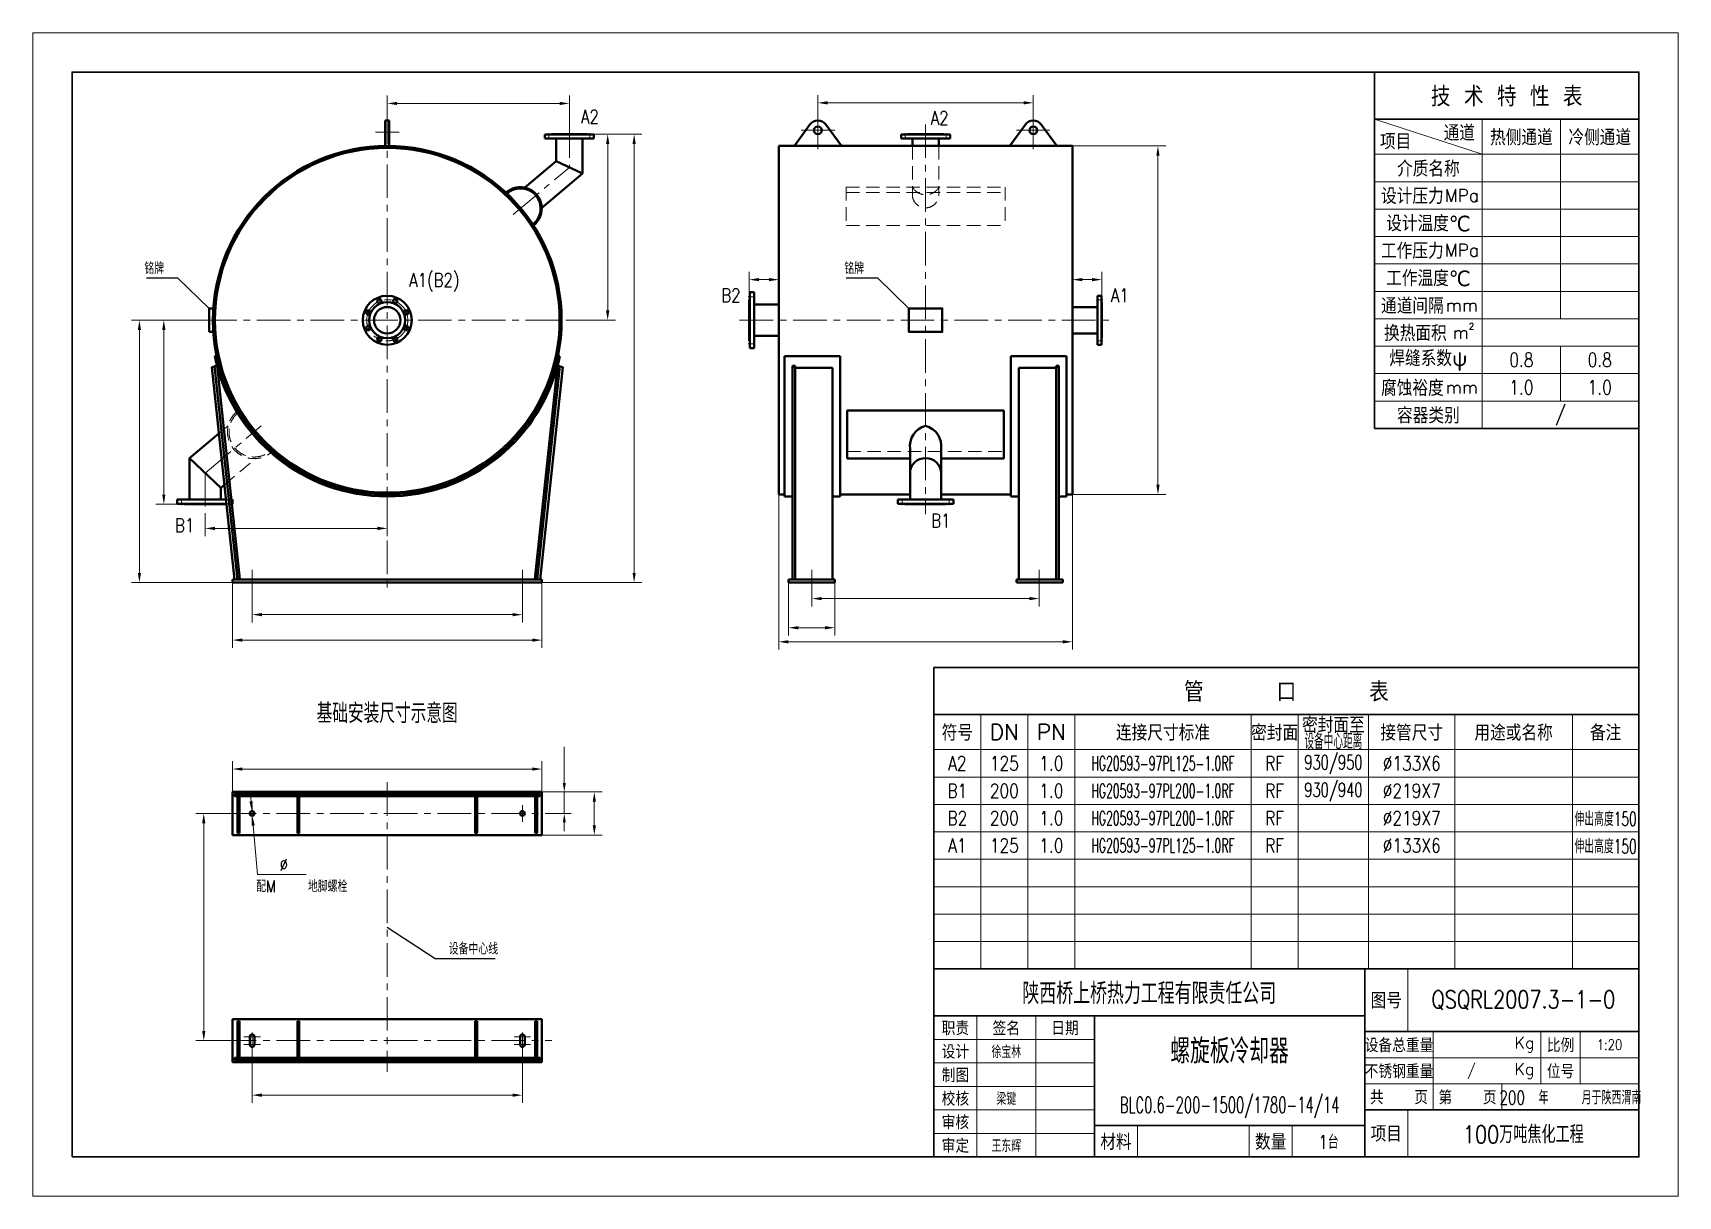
# Model space of a CAD drawing. Header units: millimetres. Extents: x 0 to 8400, y 0 to 5940.
import ezdxf
from ezdxf.enums import TextEntityAlignment as Align

# ---------------------------------------------------------------- set-up
doc = ezdxf.new("R2010")
doc.units = ezdxf.units.MM
doc.header["$LTSCALE"] = 5.4
doc.linetypes.add('CENTER', pattern=[50.8, 31.75, -6.35, 6.35, -6.35])
doc.linetypes.add('DASHED', pattern=[19.05, 12.7, -6.35])
doc.layers.get('0').update_dxf_attribs({"lineweight": 40})
for name, color, linetype, lineweight in [('1', 1, 'Continuous', 9), ('2', 2, 'DASHED', 9), ('3', 3, 'CENTER', 9), ('border', 7, 'Continuous', 30), ('dim', 7, 'Continuous', 13)]:
    doc.layers.add(name, color=color, linetype=linetype, lineweight=lineweight)
doc.styles.get("Standard").update_dxf_attribs({"font": 'romans.shx', "width": 0.8, "bigfont": 'hztxt.shx'})
doc.dimstyles.new('ISO-25', dxfattribs={"dimtxt": 2.5, "dimasz": 2.5, "dimexe": 1.25, "dimexo": 0.625, "dimtad": 1, "dimdsep": 46, "dimtxsty": 'Standard', "dimcen": 2.5, "dimadec": 0, "dimazin": 0, "dimtfac": 1, "dimtmove": 0, "dimatfit": 3, "dimfxl": 0, "dimarcsym": 0})

msp = doc.modelspace()

# ---------------------------------------------------------------- linework, layer by layer
at = {"color": 7}
for p, q in [((1799.3, 5492.7), (1799.3, 5362.7)), ((1799.3, 5492.7), (1819.3, 5492.7)), ((1819.3, 5492.7), (1819.3, 5362.7)), ((3887.8, 5362.7), (3967.4, 5472.2)), ((4127.8, 5362.7), (4048.3, 5472.2)), ((4987.8, 5362.7), (5067.4, 5472.2)), ((5227.8, 5362.7), (5148.3, 5472.2)), ((2671.8, 5400.7), (2671.8, 5284.6)), ((2806.8, 5400.7), (2806.8, 5221.6)), ((4490.3, 5400.7), (4490.3, 5362.7)), ((4625.3, 5400.7), (4625.3, 5362.7)), ((3807.8, 5362.7), (5307.8, 5362.7)), ((3807.8, 5362.7), (3807.8, 3582.7)), ((5307.8, 5362.7), (5307.8, 3582.7)), ((2511.4, 5150), (2671.8, 5284.6)), ((2598.2, 5046.6), (2806.8, 5221.6)), ((2671.8, 5284.6), (2806.8, 5221.6)), ((3807.8, 4552.2), (3681.8, 4552.2)), ((5435.8, 4540.2), (5307.8, 4540.2)), ((3807.8, 4393.2), (3681.8, 4393.2)), ((5435.8, 4405.2), (5307.8, 4405.2)), ((928.4, 4288.5), (938.2, 4290.5)), ((2690.2, 4288.5), (2680.4, 4290.5)), ((3837.8, 4288.5), (4121.8, 4288.5)), ((3837.8, 4288.5), (3837.8, 3572.7)), ((4121.8, 4288.5), (4121.8, 3572.7)), ((5277.8, 4288.5), (4993.8, 4288.5)), ((4993.8, 4288.5), (4993.8, 3572.7)), ((5277.8, 4288.5), (5277.8, 3572.7)), ((913.6, 4232.7), (940, 4239.8)), ((1029.1, 3148.4), (913.6, 4232.7)), ((928, 4238.5), (940, 4239.8)), ((1044.2, 3148.4), (928, 4238.5)), ((1056.2, 3149.7), (940, 4239.8)), ((2562.4, 3149.7), (2678.6, 4239.8)), ((2574.4, 3148.4), (2690.6, 4238.5)), ((2589.4, 3148.4), (2705, 4232.7)), ((2705, 4232.7), (2678.6, 4239.8)), ((2690.6, 4238.5), (2678.6, 4239.8)), ((3877.8, 4239.8), (3877.8, 3148.7)), ((3877.8, 4239.8), (3891.8, 4239.8)), ((3877.8, 4232.7), (3891.8, 4232.7)), ((3891.8, 4239.8), (3891.8, 3148.7)), ((3891.8, 4229.1), (4081.8, 4229.1)), ((4081.8, 4229.1), (4081.8, 3148.7)), ((5223.8, 4229.1), (5033.8, 4229.1)), ((5033.8, 4229.1), (5033.8, 3148.7)), ((5237.8, 4239.8), (5223.8, 4239.8)), ((5223.8, 4239.8), (5223.8, 3148.7)), ((5237.8, 4232.7), (5223.8, 4232.7)), ((5237.8, 4239.8), (5237.8, 3148.7)), ((3877.8, 4011.8), (3877.8, 3766.1)), ((4157.8, 4011.8), (4957.8, 4011.8)), ((4157.8, 4011.8), (4157.8, 3766.1)), ((4957.8, 4011.8), (4957.8, 3766.1)), ((5237.8, 4011.8), (5237.8, 3766.1)), ((799.8, 3768.6), (949.6, 3894.3)), ((4478.3, 3814.9), (4478.3, 3556.7)), ((4637.3, 3814.9), (4637.3, 3556.7)), ((799.8, 3768.6), (799.8, 3556.7)), ((799.8, 3768.6), (958.8, 3616.1)), ((4157.8, 3766.1), (4478.3, 3766.1)), ((4637.3, 3766.1), (4957.8, 3766.1)), ((958.8, 3616.1), (977.6, 3631.9)), ((958.8, 3616.1), (958.8, 3556.7)), ((3807.8, 3582.7), (3837.8, 3582.7)), ((3837.8, 3572.7), (3877.8, 3572.7)), ((4081.8, 3572.7), (4121.8, 3572.7)), ((4121.8, 3582.7), (4478.3, 3582.7)), ((4637.3, 3582.7), (4993.8, 3582.7)), ((5033.8, 3572.7), (4993.8, 3572.7)), ((5277.8, 3572.7), (5237.8, 3572.7)), ((5277.8, 3582.7), (5307.8, 3582.7)), ((2599.3, 3148.4), (1019.3, 3148.4)), ((1019.3, 3148.4), (1019.3, 3132.7)), ((2599.3, 3132.7), (1019.3, 3132.7)), ((1044.2, 3148.4), (1056.2, 3149.7)), ((2599.3, 3148.4), (2599.3, 3132.7)), ((4093.8, 3148.7), (3857.8, 3148.7)), ((3857.8, 3148.7), (3857.8, 3132.7)), ((4093.8, 3132.7), (3857.8, 3132.7)), ((4093.8, 3148.7), (4093.8, 3132.7)), ((5021.8, 3148.7), (5257.8, 3148.7)), ((5021.8, 3148.7), (5021.8, 3132.7)), ((5021.8, 3132.7), (5257.8, 3132.7)), ((5257.8, 3148.7), (5257.8, 3132.7)), ((2599.3, 2063.8), (1019.3, 2063.8)), ((1019.3, 1843.8), (1019.3, 2063.8)), ((2589.3, 2053.8), (1029.3, 2053.8)), ((1029.3, 2041.8), (1029.3, 2053.8)), ((2589.3, 2041.8), (1029.3, 2041.8)), ((1044.3, 1853.8), (1044.3, 2041.8)), ((1054.3, 1853.8), (1054.3, 2041.8)), ((1350.3, 1853.8), (1350.3, 2041.8)), ((1360.3, 1853.8), (1360.3, 2041.8)), ((2258.3, 1853.8), (2258.3, 2041.8)), ((2268.3, 1853.8), (2268.3, 2041.8)), ((2564.3, 1853.8), (2564.3, 2041.8)), ((2574.3, 1853.8), (2574.3, 2041.8)), ((2589.3, 2041.8), (2589.3, 2053.8)), ((2599.3, 1843.8), (2599.3, 2063.8)), ((1054.3, 1853.8), (1044.3, 1853.8)), ((1360.3, 1853.8), (1350.3, 1853.8)), ((2268.3, 1853.8), (2258.3, 1853.8)), ((2574.3, 1853.8), (2564.3, 1853.8)), ((2599.3, 1843.8), (1019.3, 1843.8)), ((1019.3, 903.8), (1019.3, 683.8)), ((2599.3, 903.8), (1019.3, 903.8)), ((1044.3, 893.8), (1044.3, 705.8)), ((1054.3, 893.8), (1044.3, 893.8)), ((1054.3, 893.8), (1054.3, 705.8)), ((1350.3, 893.8), (1350.3, 705.8)), ((1360.3, 893.8), (1350.3, 893.8)), ((1360.3, 893.8), (1360.3, 705.8)), ((2258.3, 893.8), (2258.3, 705.8)), ((2268.3, 893.8), (2258.3, 893.8)), ((2268.3, 893.8), (2268.3, 705.8)), ((2574.3, 893.8), (2564.3, 893.8)), ((2564.3, 893.8), (2564.3, 705.8)), ((2574.3, 893.8), (2574.3, 705.8)), ((2599.3, 903.8), (2599.3, 683.8)), ((1107.3, 813.8), (1107.3, 773.8)), ((1131.3, 813.8), (1131.3, 773.8)), ((2487.3, 813.8), (2487.3, 773.8)), ((2511.3, 813.8), (2511.3, 773.8)), ((2599.3, 683.8), (1019.3, 683.8)), ((1029.3, 705.8), (1029.3, 693.8)), ((2589.3, 705.8), (1029.3, 705.8)), ((2589.3, 693.8), (1029.3, 693.8)), ((2589.3, 705.8), (2589.3, 693.8))]:
    msp.add_line(p, q, dxfattribs=at)
at = {"color": 7, "linetype": 'Continuous'}
for p, q in [((2614.3, 5420.7), (2614.3, 5400.7)), ((2614.3, 5420.7), (2864.3, 5420.7)), ((2614.3, 5400.7), (2864.3, 5400.7)), ((2831.3, 5422.7), (2647.3, 5422.7)), ((2647.3, 5420.7), (2647.3, 5422.7)), ((2831.3, 5420.7), (2831.3, 5422.7)), ((2864.3, 5400.7), (2864.3, 5420.7)), ((4432.8, 5420.7), (4682.8, 5420.7)), ((4432.8, 5420.7), (4432.8, 5400.7)), ((4432.8, 5400.7), (4682.8, 5400.7)), ((4649.8, 5422.7), (4465.8, 5422.7)), ((4465.8, 5420.7), (4465.8, 5422.7)), ((4649.8, 5420.7), (4649.8, 5422.7)), ((4682.8, 5400.7), (4682.8, 5420.7)), ((3657.8, 4578.2), (3657.8, 4367.2)), ((3659.8, 4578.2), (3657.8, 4578.2)), ((3659.8, 4615.2), (3659.8, 4330.2)), ((3681.8, 4615.2), (3659.8, 4615.2)), ((3681.8, 4330.2), (3681.8, 4615.2)), ((5435.8, 4597.7), (5435.8, 4347.7)), ((5455.8, 4597.7), (5435.8, 4597.7)), ((5455.8, 4597.7), (5455.8, 4347.7)), ((5455.8, 4564.7), (5457.8, 4564.7)), ((5457.8, 4380.7), (5457.8, 4564.7)), ((5455.8, 4380.7), (5457.8, 4380.7)), ((3659.8, 4367.2), (3657.8, 4367.2)), ((3659.8, 4330.2), (3681.8, 4330.2)), ((5435.8, 4347.7), (5455.8, 4347.7)), ((736.8, 3556.7), (736.8, 3534.7)), ((985.6, 3556.7), (736.8, 3556.7)), ((736.8, 3534.7), (988, 3534.7)), ((773.8, 3534.7), (773.8, 3532.7)), ((773.8, 3532.7), (984.8, 3532.7)), ((984.8, 3534.7), (984.8, 3532.7)), ((4700.3, 3556.7), (4415.3, 3556.7)), ((4415.3, 3556.7), (4415.3, 3534.7)), ((4415.3, 3534.7), (4700.3, 3534.7)), ((4452.3, 3534.7), (4452.3, 3532.7)), ((4452.3, 3532.7), (4663.3, 3532.7)), ((4663.3, 3534.7), (4663.3, 3532.7)), ((4700.3, 3534.7), (4700.3, 3556.7))]:
    msp.add_line(p, q, dxfattribs=at)
for p, q in [((899.3, 4412.7), (899.3, 4532.7)), ((921.3, 4532.7), (899.3, 4532.7)), ((921.3, 4412.7), (899.3, 4412.7))]:
    msp.add_line(p, q)
msp.add_lwpolyline([(4472.8, 4532.7), (4642.8, 4532.7), (4642.8, 4412.7), (4472.8, 4412.7)], close=True)
at = {"color": 7}
for centre, radius in [((4007.8, 5442.7), 20), ((5107.8, 5442.7), 20), ((1809.3, 4472.7), 890), ((1809.3, 4472.7), 880), ((1809.3, 4472.7), 125), ((1809.3, 4472.7), 92), ((1809.3, 4472.7), 67.5), ((1769.1, 4569.8), 11), ((1849.5, 4569.8), 11), ((1712.3, 4512.9), 11), ((1906.3, 4512.9), 11), ((1712.3, 4432.6), 11), ((1769.1, 4375.7), 11), ((1849.5, 4375.7), 11), ((1906.3, 4432.6), 11), ((1119.3, 1953.8), 12), ((2499.3, 1953.8), 12)]:
    msp.add_circle(centre, radius, dxfattribs=at)
for centre, radius, start, end in [((4007.8, 5442.7), 50, 36.02508, 143.97492), ((5107.8, 5442.7), 50, 36.02508, 143.97492), ((2488.7, 5042.9), 109.5, 308.05638, 131.94362), ((2488.7, 5042.9), 103.5, 308.34269, 131.65731), ((1809.3, 4472.7), 900, 191.81526, 348.18474), ((4586.7, 3828.7), 109.3, 105.33953, 187.2742), ((4528.9, 3828.7), 109.3, 352.7258, 74.66047), ((1119.3, 813.8), 12, 0, 180), ((1119.3, 773.8), 12, 180, 0), ((2499.3, 813.8), 12, 0, 180), ((2499.3, 773.8), 12, 180, 360)]:
    msp.add_arc(centre, radius, start, end, dxfattribs=at)
msp.add_ellipse((4557.8, 3692.4), major_axis=(-79.5, 0), ratio=0.958914, start_param=3.141593, end_param=6.283185, dxfattribs=at)
at = {"layer": '1', "color": 7, "linetype": 'Continuous'}
for p, q in [((8200, 5740), (6850, 5740)), ((8200, 5740), (6850, 5740)), ((8200, 5740), (8200, 200)), ((6850, 5500), (7400, 5320)), ((7400, 5500), (7400, 3920)), ((7800, 5500), (7800, 4480)), ((6850, 5320), (8200, 5320)), ((6850, 5180), (8200, 5180)), ((6850, 5040), (8200, 5040)), ((6850, 4900), (8200, 4900)), ((6850, 4760), (8200, 4760)), ((6850, 4620), (8200, 4620)), ((6850, 4480), (8200, 4480)), ((6850, 4340), (8200, 4340)), ((7800, 4340), (7800, 4060)), ((6850, 4200), (8200, 4200)), ((6850, 4060), (8200, 4060)), ((4840, 2460), (4840, 1160)), ((5080, 2460), (5080, 1160)), ((5320, 2460), (5320, 1160)), ((6220, 2460), (6220, 1160)), ((6460, 2460), (6460, 1160)), ((6820, 2460), (6820, 1160)), ((7260, 2460), (7260, 1160)), ((7860, 2460), (7860, 1160)), ((4600, 2280), (8200, 2280)), ((4600, 2140), (8200, 2140)), ((4600, 2000), (8200, 2000)), ((4600, 1860), (8200, 1860)), ((4600, 1720), (8200, 1720)), ((4600, 1580), (8200, 1580)), ((4600, 1440), (8200, 1440)), ((4600, 1300), (8200, 1300)), ((7020, 1160), (7020, 840)), ((4820, 920), (4820, 200)), ((5120, 920), (5120, 200)), ((5420, 800), (4600, 800)), ((7150, 840), (7150, 440)), ((7700, 840), (7700, 573.3)), ((7900, 840), (7900, 573.3)), ((5420, 680), (4600, 680)), ((8200, 706.7), (6800, 706.7)), ((5420, 560), (4600, 560)), ((8200, 573.3), (6800, 573.3)), ((7500, 573.3), (7500, 440)), ((5420, 440), (4600, 440)), ((7020, 440), (7020, 200)), ((5640, 360), (5640, 200)), ((6210, 200), (6210, 360)), ((6430, 200), (6430, 360)), ((5420, 320), (4600, 320)), ((8200, 200), (4600, 200))]:
    msp.add_line(p, q, dxfattribs=at)
at = {"layer": '2', "color": 7}
for p, q in [((4490.3, 5362.7), (4490.3, 5113.3)), ((4625.3, 5362.7), (4625.3, 5113.3)), ((4151.8, 5152.4), (4963.8, 5152.4)), ((4151.8, 5152.4), (4151.8, 4956.7)), ((4151.8, 5124.3), (4963.8, 5124.3)), ((4963.8, 5152.4), (4963.8, 4956.7)), ((4151.8, 4956.7), (4963.8, 4956.7)), ((949.6, 3894.3), (997, 3934.1)), ((4157.8, 3803), (4957.8, 3803)), ((977.6, 3631.9), (1137.8, 3766.4))]:
    msp.add_line(p, q, dxfattribs=at)
at = {"layer": '2', "color": 7, "linetype": 'Continuous'}
for p, q in [((1021.8, 3556.7), (985.6, 3556.7)), ((988, 3534.7), (1021.8, 3534.7)), ((1021.8, 3534.7), (1021.8, 3556.7))]:
    msp.add_line(p, q, dxfattribs=at)
at = {"layer": '2', "color": 7}
for centre, radius, start, end in [((4558.5, 5192.3), 79, 210.3406, 327.64752), ((4557.8, 5114.1), 67.5, 180.70743, 359.29257), ((1129.8, 3902.6), 136.5, 126.86792, 313.13208), ((1129.8, 3902.6), 128.5, 127.20635, 312.79365)]:
    msp.add_arc(centre, radius, start, end, dxfattribs=at)
at = {"layer": '3', "color": 7}
for p, q in [((1809.3, 5542.7), (1809.3, 3082.7)), ((2739.3, 5472.7), (2739.3, 5253.1)), ((4007.8, 5517.7), (4007.8, 5344.6)), ((4557.8, 5472.7), (4557.8, 3482.7)), ((5107.8, 5517.7), (5107.8, 5344.6)), ((1749.3, 5432.7), (1869.3, 5432.7)), ((4094.1, 5442.7), (3921.6, 5442.7)), ((5021.6, 5442.7), (5194.1, 5442.7)), ((2452.8, 5012.7), (2739.3, 5253.1)), ((1763.7, 4582.9), (1774.1, 4557.7)), ((1854.9, 4582.9), (1844.5, 4557.7)), ((869.3, 4472.7), (2749.3, 4472.7)), ((1699.1, 4518.4), (1724.3, 4508)), ((1919.5, 4518.4), (1894.3, 4508)), ((3607.8, 4472.7), (5507.8, 4472.7)), ((1699.1, 4427.1), (1724.3, 4437.5)), ((1763.7, 4362.6), (1774.1, 4387.7)), ((1854.9, 4362.6), (1844.5, 4387.7)), ((1919.5, 4427.1), (1894.3, 4437.5)), ((879.3, 3692.4), (1165.8, 3932.8)), ((879.3, 3692.4), (879.3, 3482.7)), ((1119.3, 3197.3), (1119.3, 3083.8)), ((2499.3, 3197.3), (2499.3, 3083.8)), ((3977.8, 3198.7), (3977.8, 3082.7)), ((5137.8, 3198.7), (5137.8, 3082.7)), ((1809.3, 2113.8), (1809.3, 633.8)), ((969.3, 1953.8), (2649.3, 1953.8)), ((1119.3, 1911.8), (1119.3, 1995.8)), ((2499.3, 1911.8), (2499.3, 1995.8)), ((969.3, 793.8), (2649.3, 793.8)), ((1077.3, 813.8), (1161.3, 813.8)), ((1077.3, 773.8), (1161.3, 773.8)), ((1119.3, 835.8), (1119.3, 751.8)), ((2541.3, 813.8), (2457.3, 813.8)), ((2541.3, 773.8), (2457.3, 773.8)), ((2499.3, 835.8), (2499.3, 751.8))]:
    msp.add_line(p, q, dxfattribs=at)
at = {"layer": '3', "color": 7, "linetype": 'Continuous'}
for p, q in [((2634.3, 5395.7), (2634.3, 5427.7)), ((2844.3, 5395.7), (2844.3, 5427.7)), ((4452.8, 5395.7), (4452.8, 5427.7)), ((4662.8, 5395.7), (4662.8, 5427.7)), ((3686.8, 4592.7), (3652.8, 4592.7)), ((5430.8, 4577.7), (5462.8, 4577.7)), ((3686.8, 4352.7), (3652.8, 4352.7)), ((5430.8, 4367.7), (5462.8, 4367.7)), ((759.3, 3561.7), (759.3, 3527.7)), ((999.3, 3561.7), (999.3, 3527.7)), ((4437.8, 3561.7), (4437.8, 3527.7)), ((4677.8, 3561.7), (4677.8, 3527.7))]:
    msp.add_line(p, q, dxfattribs=at)
at = {"layer": '3', "color": 7}
msp.add_circle((1809.3, 4472.7), 105, dxfattribs=at)
at = {"layer": 'border', "color": 7, "linetype": 'Continuous'}
for p, q in [((6850, 5740), (6850, 3920)), ((6850, 5500), (8200, 5500)), ((6850, 3920), (8200, 3920)), ((4600, 2700), (4600, 1160)), ((8200, 2700), (4600, 2700)), ((4600, 2460), (8200, 2460)), ((8200, 1160), (4600, 1160)), ((4600, 1160), (4600, 200)), ((6800, 1160), (6800, 200)), ((6800, 920), (4600, 920)), ((5420, 920), (5420, 200)), ((8200, 840), (6800, 840)), ((8200, 440), (6800, 440)), ((6800, 360), (5420, 360))]:
    msp.add_line(p, q, dxfattribs=at)
msp.add_lwpolyline([(200, 200), (8200, 200), (8200, 5740), (200, 5740)], close=True, dxfattribs=at)
at = {"layer": 'dim', "color": 7}
for p, q in [((1809.3, 5542.7), (1809.3, 5619.7)), ((1859.3, 5579.7), (2689.3, 5579.7)), ((2739.3, 5472.7), (2739.3, 5619.7)), ((4007.8, 5517.7), (4007.8, 5622.8)), ((4057.8, 5582.8), (5057.8, 5582.8)), ((5107.8, 5517.7), (5107.8, 5622.8)), ((2831.3, 5422.7), (2974.7, 5422.7)), ((2831.3, 5422.7), (3109.8, 5422.7)), ((2934.7, 4522.7), (2934.7, 5372.7)), ((3069.8, 3182.7), (3069.8, 5372.7)), ((5307.8, 5362.7), (5784.3, 5362.7)), ((5744.3, 3632.7), (5744.3, 5312.7)), ((3657.8, 4578.2), (3657.8, 4720)), ((3807.8, 4552.2), (3807.8, 4720)), ((5307.8, 4540.2), (5307.8, 4720)), ((5457.8, 4564.7), (5457.8, 4720)), ((3757.8, 4680), (3707.8, 4680)), ((5357.8, 4680), (5407.8, 4680)), ((869.3, 4472.7), (503.8, 4472.7)), ((869.3, 4472.7), (628.4, 4472.7)), ((2749.3, 4472.7), (2974.7, 4472.7)), ((543.8, 4422.7), (543.8, 3182.7)), ((668.4, 4422.7), (668.4, 3582.7)), ((773.8, 3532.7), (628.4, 3532.7)), ((3807.8, 3582.7), (3807.8, 2790.6)), ((5307.8, 3582.7), (5307.8, 2790.6)), ((5307.8, 3582.7), (5784.3, 3582.7)), ((879.3, 3482.7), (879.3, 3369.7)), ((1809.3, 3482.7), (1809.3, 3369.7)), ((929.3, 3409.7), (1759.3, 3409.7)), ((1019.3, 3132.7), (503.8, 3132.7)), ((1019.3, 3132.7), (1019.3, 2799.3)), ((2599.3, 3132.7), (2599.3, 2799.3)), ((2599.3, 3132.7), (3109.8, 3132.7)), ((3857.8, 3132.7), (3857.8, 2862.4)), ((4093.8, 3132.7), (4093.8, 2862.4)), ((1119.3, 3083.8), (1119.3, 2929.2)), ((2499.3, 3083.8), (2499.3, 2929.2)), ((3977.8, 3082.7), (3977.8, 3011.2)), ((4027.8, 3051.2), (5087.8, 3051.2)), ((5137.8, 3082.7), (5137.8, 3011.2)), ((1169.3, 2969.2), (2449.3, 2969.2)), ((3907.8, 2902.4), (4043.8, 2902.4)), ((1069.3, 2839.3), (2549.3, 2839.3)), ((3857.8, 2830.6), (5257.8, 2830.6)), ((1019.3, 2063.8), (1019.3, 2220.8)), ((2599.3, 2063.8), (2599.3, 2220.8)), ((1069.3, 2180.8), (2549.3, 2180.8)), ((1113.8, 2015.5), (1109.3, 2065.3)), ((2599.3, 2063.8), (2906.5, 2063.8)), ((969.3, 1953.8), (832.4, 1953.8)), ((1118.2, 1965.7), (1120.4, 1941.8)), ((2866.5, 2013.8), (2866.5, 1893.8)), ((872.4, 843.8), (872.4, 1903.8)), ((1124.8, 1892), (1147.3, 1642.2)), ((2599.3, 1843.8), (2906.5, 1843.8)), ((1147.3, 1642.2), (1395.8, 1642.2)), ((969.3, 793.8), (832.4, 793.8)), ((1119.3, 751.8), (1119.3, 475.5)), ((2499.3, 751.8), (2499.3, 475.5)), ((1169.3, 515.5), (2449.3, 515.5))]:
    msp.add_line(p, q, dxfattribs=at)
at = {"layer": 'dim'}
for p, q in [((2713.1, 2108.8), (2713.1, 2294.7)), ((2599.3, 2063.8), (2749.1, 2063.8)), ((2713.1, 1953.8), (2713.1, 2063.8)), ((2649.3, 1953.8), (2749.1, 1953.8)), ((2713.1, 1908.8), (2713.1, 1863.8))]:
    msp.add_line(p, q, dxfattribs=at)
msp.add_lwpolyline([(0, 0), (8400, 0), (8400, 5940), (0, 5940)], close=True, dxfattribs=at)
at = {"layer": 'dim', "color": 7}
for points in [[(1859.3, 5588), (1859.3, 5571.4), (1809.3, 5579.7)], [(2689.3, 5588), (2689.3, 5571.4), (2739.3, 5579.7)], [(4057.8, 5591.2), (4057.8, 5574.5), (4007.8, 5582.8)], [(5057.8, 5591.2), (5057.8, 5574.5), (5107.8, 5582.8)], [(2926.3, 5372.7), (2943, 5372.7), (2934.7, 5422.7)], [(3061.5, 5372.7), (3078.1, 5372.7), (3069.8, 5422.7)], [(5735.9, 5312.7), (5752.6, 5312.7), (5744.3, 5362.7)], [(3707.8, 4688.4), (3707.8, 4671.7), (3657.8, 4680)], [(3757.8, 4688.4), (3757.8, 4671.7), (3807.8, 4680)], [(5357.8, 4688.4), (5357.8, 4671.7), (5307.8, 4680)], [(5407.8, 4688.4), (5407.8, 4671.7), (5457.8, 4680)], [(535.5, 4422.7), (552.2, 4422.7), (543.8, 4472.7)], [(660, 4422.7), (676.7, 4422.7), (668.4, 4472.7)], [(2926.3, 4522.7), (2943, 4522.7), (2934.7, 4472.7)], [(5735.9, 3632.7), (5752.6, 3632.7), (5744.3, 3582.7)], [(660, 3582.7), (676.7, 3582.7), (668.4, 3532.7)], [(929.3, 3418), (929.3, 3401.4), (879.3, 3409.7)], [(1759.3, 3418), (1759.3, 3401.4), (1809.3, 3409.7)], [(535.5, 3182.7), (552.2, 3182.7), (543.8, 3132.7)], [(3061.5, 3182.7), (3078.1, 3182.7), (3069.8, 3132.7)], [(4027.8, 3059.6), (4027.8, 3042.9), (3977.8, 3051.2)], [(5087.8, 3059.6), (5087.8, 3042.9), (5137.8, 3051.2)], [(1169.3, 2977.5), (1169.3, 2960.9), (1119.3, 2969.2)], [(2449.3, 2977.5), (2449.3, 2960.9), (2499.3, 2969.2)], [(3907.8, 2910.7), (3907.8, 2894), (3857.8, 2902.4)], [(4043.8, 2910.7), (4043.8, 2894), (4093.8, 2902.4)], [(1069.3, 2847.6), (1069.3, 2831), (1019.3, 2839.3)], [(2549.3, 2847.6), (2549.3, 2831), (2599.3, 2839.3)], [(3857.8, 2838.9), (3857.8, 2822.3), (3807.8, 2830.6)], [(5257.8, 2838.9), (5257.8, 2822.3), (5307.8, 2830.6)], [(1069.3, 2189.1), (1069.3, 2172.5), (1019.3, 2180.8)], [(2549.3, 2189.1), (2549.3, 2172.5), (2599.3, 2180.8)], [(1122.1, 2016.3), (1105.5, 2014.8), (1118.2, 1965.7)], [(2858.1, 2013.8), (2874.8, 2013.8), (2866.5, 2063.8)], [(864, 1903.8), (880.7, 1903.8), (872.4, 1953.8)], [(1133.1, 1892.8), (1116.5, 1891.3), (1120.4, 1941.8)], [(2858.1, 1893.8), (2874.8, 1893.8), (2866.5, 1843.8)], [(864, 843.8), (880.7, 843.8), (872.4, 793.8)], [(1169.3, 523.8), (1169.3, 507.1), (1119.3, 515.5)], [(2449.3, 523.8), (2449.3, 507.1), (2499.3, 515.5)]]:
    msp.add_solid(points, dxfattribs=at)
at = {"layer": 'dim'}
for points in [[(2705.6, 2108.8), (2720.6, 2108.8), (2713.1, 2063.8)], [(2705.6, 1908.8), (2720.6, 1908.8), (2713.1, 1953.8)]]:
    msp.add_solid(points, dxfattribs=at)

# ---------------------------------------------------------------- texts
at = {"layer": '1', "color": 7, "linetype": 'Continuous'}
for s, height, p in [('技 术 特 性 表', 100, (7525, 5620)), ('通道', 80, (7282.8, 5433.1)), ('项目', 80, (6957.9, 5386.8)), ('热侧通道', 80, (7600, 5410)), ('冷侧通道', 80, (8000, 5410)), ('介质名称', 80, (7125, 5250)), ('设计压力', 80, (7043.3, 5110)), ('MPa', 64, (7295.9, 5110)), ('设计温度℃', 80, (7125, 4970)), ('工作压力', 80, (7043.3, 4830)), ('MPa', 64, (7295.9, 4830)), ('工作温度℃', 80, (7125, 4690)), ('通道间隔', 80, (7043.3, 4550)), ('mm', 64, (7295.9, 4550)), ('换热面积', 80, (7058.8, 4410)), ('2', 32, (7345.2, 4442)), ('m', 64, (7289.7, 4410)), ('焊缝系数ψ', 80, (7125, 4270)), ('腐蚀裕度', 80, (7043.3, 4130)), ('mm', 64, (7295.9, 4130)), ('容器类别', 80, (7125, 3990)), ('管     口     表', 100, (6400, 2580)), ('密封面至', 80, (6640, 2409.6)), ('符号', 80, (4720, 2370)), ('DN', 80, (4960, 2370)), ('PN', 80, (5200, 2370)), ('连接尺寸标准', 80, (5770, 2370)), ('密封面', 80, (6340, 2370)), ('接管尺寸', 80, (7040, 2370)), ('用途或名称', 80, (7560, 2370)), ('备注', 80, (8030, 2370)), ('备注', 80, (8030, 2370)), ('图号', 80, (6910, 1000)), ('职责', 70, (4710, 860)), ('签名', 70, (4970, 860)), ('日期', 70, (5270, 860)), ('设计', 70, (4710, 740)), ('设备总重量', 70, (6975, 773.3)), ('Kg', 59.5, (7615.8, 773.3)), ('比例', 70, (7800, 773.3)), ('不锈钢重量', 70, (6975, 640)), ('Kg', 59.5, (7615.5, 639.3)), ('位号', 70, (7800, 640)), ('制图', 70, (4710, 620)), ('校核', 70, (4710, 500)), ('共   页', 70, (6975, 506.7)), ('第   页', 70, (7325, 506.7)), ('审核', 70, (4710, 380)), ('项目', 80, (6910, 320)), ('审定', 70, (4710, 260)), ('材料', 80, (5530, 280)), ('数量', 80, (6320, 280))]:
    msp.add_text(s, height=height, dxfattribs=at).set_placement(p, align=Align.MIDDLE)
for s, height, width, p in [('设备中心距离', 80, 0.613691, (6640, 2326.5)), ('200  年    月于陕西渭南', 70, 0.725369, (7850, 506.7))]:
    msp.add_text(s, height=height, dxfattribs=dict(at, width=width)).set_placement(p, align=Align.MIDDLE)
at = {"layer": 'dim', "color": 0}
for s, height, width, p in [('0.8', 72, 0.8, (7600, 4270)), ('0.8', 72, 0.8, (8000, 4270)), ('1.0', 72, 0.8, (7600, 4130)), ('1.0', 72, 0.8, (8000, 4130)), ('/', 72, 0.8, (7800, 3990)), ('A2', 72, 0.8, (4720, 2210)), ('125', 72, 0.8, (4960, 2210)), ('1.0', 72, 0.8, (5200, 2210)), ('HG20593-97PL125-1.0RF', 72, 0.561164, (5770, 2210)), ('RF', 72, 0.8, (6340, 2210)), ('930/950', 72, 0.679856, (6640, 2210)), ('%%c133X6', 72, 0.8, (7040, 2210)), ('B1', 72, 0.8, (4720, 2070)), ('200', 72, 0.8, (4960, 2070)), ('1.0', 72, 0.8, (5200, 2070)), ('HG20593-97PL200-1.0RF', 72, 0.561164, (5770, 2070)), ('RF', 72, 0.8, (6340, 2070)), ('930/940', 72, 0.679856, (6640, 2070)), ('%%c219X7', 72, 0.8, (7040, 2070)), ('B2', 72, 0.8, (4720, 1930)), ('200', 72, 0.8, (4960, 1930)), ('1.0', 72, 0.8, (5200, 1930)), ('HG20593-97PL200-1.0RF', 72, 0.561164, (5770, 1930)), ('RF', 72, 0.8, (6340, 1930)), ('%%c219X7', 72, 0.8, (7040, 1930)), ('伸出高度150', 72, 0.632979, (8030, 1930)), ('A1', 72, 0.8, (4720, 1790)), ('125', 72, 0.8, (4960, 1790)), ('1.0', 72, 0.8, (5200, 1790)), ('HG20593-97PL125-1.0RF', 72, 0.561164, (5770, 1790)), ('RF', 72, 0.8, (6340, 1790)), ('%%c133X6', 72, 0.8, (7040, 1790)), ('伸出高度150', 72, 0.632979, (8030, 1790)), ('陕西桥上桥热力工程有限责任公司', 108, 0.8, (5700, 1040)), ('QSQRL2007.3-1-0', 90, 0.8, (7610, 1000)), ('徐宝林', 63, 0.8, (4970, 740)), ('螺旋板冷却器', 126, 0.8, (6110, 746.7)), ('1:20', 54, 0.8, (8050, 773.3)), ('/', 54, 0.8, (7344.8, 640)), ('梁键', 63, 0.8, (4970, 500)), ('BLC0.6-200-1500/1780-14/14', 81, 0.608696, (6110, 460)), ('100万吨焦化工程', 90, 0.8, (7610, 320)), ('王东辉', 63, 0.8, (4970, 260))]:
    msp.add_text(s, height=height, dxfattribs=dict(at, width=width)).set_placement(p, align=Align.MIDDLE)
at = {"layer": 'dim', "color": 7, "linetype": 'Continuous', "width": 0.8}
msp.add_text('1台', height=70, dxfattribs=at).set_placement((6615, 280), align=Align.MIDDLE)
at = {"layer": 'dim', "color": 7, "width": 836.385, "attachment_point": 1}
for s, insert, char_height in [('A2', (2798.5, 5547.2), 70), ('A2', (4584, 5540.4), 70), ('A1(B2)', (1921, 4712.8), 70), ('B2', (3514.8, 4635.1), 70), ('A1', (5503.7, 4635.1), 70), ('B1', (725.5, 3460.3), 70), ('B1', (4586.4, 3484.8), 70), ('基础安装尺寸示意图', (1448.7, 2515.5), 100), ('配M     地脚螺栓', (1139.9, 1612.3), 60)]:
    msp.add_mtext(s, dxfattribs=dict(at, insert=insert, char_height=char_height))
at = {"layer": 'dim', "color": 7, "char_height": 60}
for s, insert, attachment_point in [('铭牌', (670, 4737.9), 6), ('∅', (1281.5, 1692.2), 5), ('设备中心线', (2123.2, 1263.1), 4)]:
    msp.add_mtext(s, dxfattribs=dict(at, insert=insert, attachment_point=attachment_point))
at = {"layer": 'dim', "insert": (4243.5, 4737.9), "char_height": 60, "attachment_point": 6}
msp.add_mtext('铭牌', dxfattribs=at)

# ---------------------------------------------------------------- leaders
at = {"layer": 'dim', "color": 7, "annotation_type": 0, "has_hookline": 1}
for points, hookline_direction, text_width in [([(899.3, 4532.7), (740, 4687.9), (690, 4687.9)], 1, 90.7), ([(1809.3, 1373.8), (2053.2, 1213.1), (2103.2, 1213.1)], 0, 236.6)]:
    msp.add_leader(points, dimstyle='ISO-25', override={"dimscale": 20, "dimtxt": 3, "dimexe": 2, "dimexo": 0, "dimgap": 1, "dimtad": 1, "dimdec": 6, "dimtdec": 6, "dimatfit": 0, "dimldrblk": 'None', "dimtvp": 0.750038}, dxfattribs=dict(at, hookline_direction=hookline_direction, text_width=text_width))
at = {"layer": 'dim', "annotation_type": 0, "has_hookline": 1, "hookline_direction": 1, "text_width": 90.7}
msp.add_leader([(4472.8, 4532.7), (4313.5, 4687.9), (4263.5, 4687.9)], dimstyle='ISO-25', override={"dimscale": 20, "dimtxt": 3, "dimexe": 2, "dimexo": 0, "dimgap": 1, "dimtad": 1, "dimdec": 6, "dimtdec": 6, "dimatfit": 0, "dimldrblk": 'None', "dimtvp": 0.750038}, dxfattribs=at)

doc.saveas('drawing.dxf')
